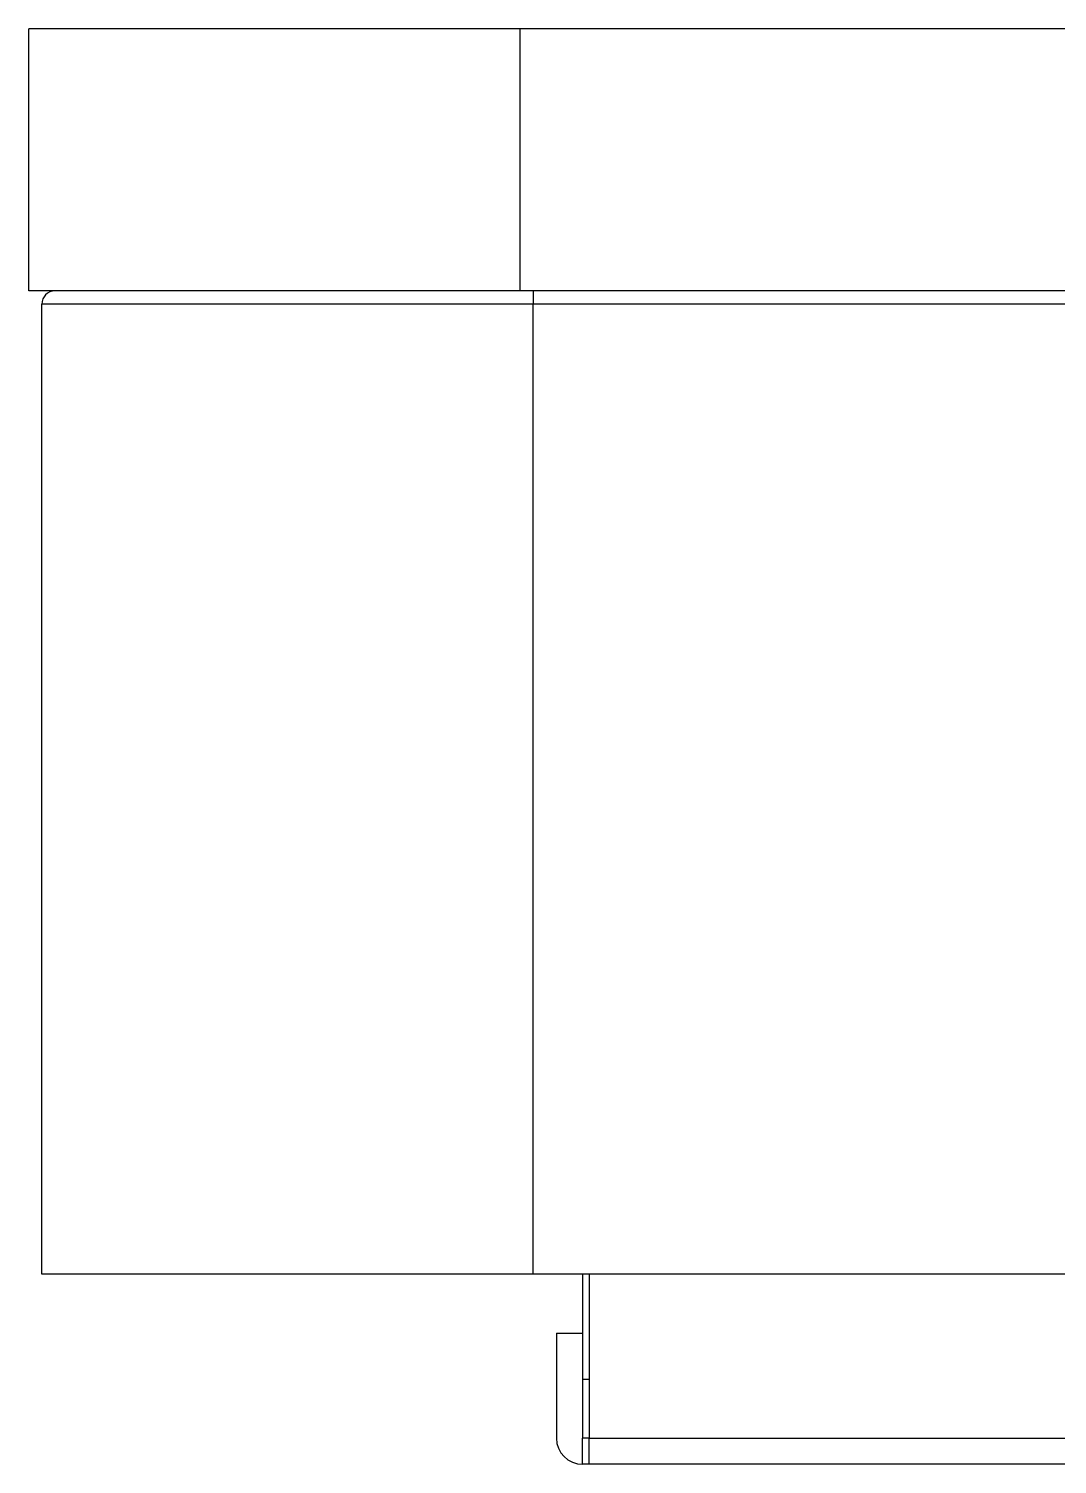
# Model space of a CAD drawing. Extents: x 2.69 to 8.09, y 2.38 to 7.06.
# Drawn here: x 2.6877 to 2.9967, y 6.1153 to 6.5464 of the extents above; entities that cross this region are included whole.
import ezdxf

# ---------------------------------------------------------------- set-up
doc = ezdxf.new("R2010")
doc.units = 0
doc.header["$LTSCALE"] = 0.5
doc.layers.add('TANGENT_LINES', color=7, linetype='CONTINUOUS')
doc.layers.add('VISIBLE', color=7, linetype='CONTINUOUS')

msp = doc.modelspace()

# ---------------------------------------------------------------- linework, layer by layer
at = {"layer": 'TANGENT_LINES'}
for p, q in [((2.83531, 6.46766), (2.83531, 6.5464)), ((2.83925, 6.46766), (2.83925, 6.46372)), ((2.83925, 6.46372), (2.69161, 6.46372)), ((3.52823, 6.46372), (2.83925, 6.46372)), ((2.83925, 6.17238), (2.83925, 6.46372)), ((2.85609, 6.12312), (3.53817, 6.12312))]:
    msp.add_line(p, q, dxfattribs=at)
at = {"layer": 'VISIBLE'}
for p, q in [((2.68768, 6.46766), (2.68768, 6.5464)), ((2.83531, 6.5464), (2.68768, 6.5464)), ((3.52429, 6.5464), (2.83531, 6.5464)), ((2.83531, 6.46766), (2.68768, 6.46766)), ((3.52429, 6.46766), (2.83531, 6.46766)), ((2.69161, 6.17238), (2.69161, 6.46372)), ((2.83925, 6.17238), (2.69161, 6.17238)), ((3.52823, 6.17238), (2.83925, 6.17238)), ((2.85412, 6.17238), (2.85412, 6.14084)), ((2.85609, 6.17238), (2.85609, 6.12312)), ((2.84624, 6.15462), (2.84624, 6.12312)), ((2.84624, 6.15462), (2.85412, 6.15462)), ((2.85412, 6.14084), (2.85609, 6.14084)), ((2.85412, 6.14083), (2.85412, 6.12312)), ((2.85412, 6.11525), (2.85412, 6.12312)), ((2.85609, 6.12312), (2.85412, 6.12312)), ((2.85609, 6.11525), (2.85609, 6.12312)), ((2.85609, 6.11525), (2.85412, 6.11525)), ((3.53817, 6.11525), (2.85609, 6.11525))]:
    msp.add_line(p, q, dxfattribs=at)
for centre, radius, start, end in [((2.69555, 6.46372), 0.00394, 90, 180), ((2.85412, 6.12312), 0.00787, 180, 270)]:
    msp.add_arc(centre, radius, start, end, dxfattribs=at)

doc.saveas('drawing.dxf')
